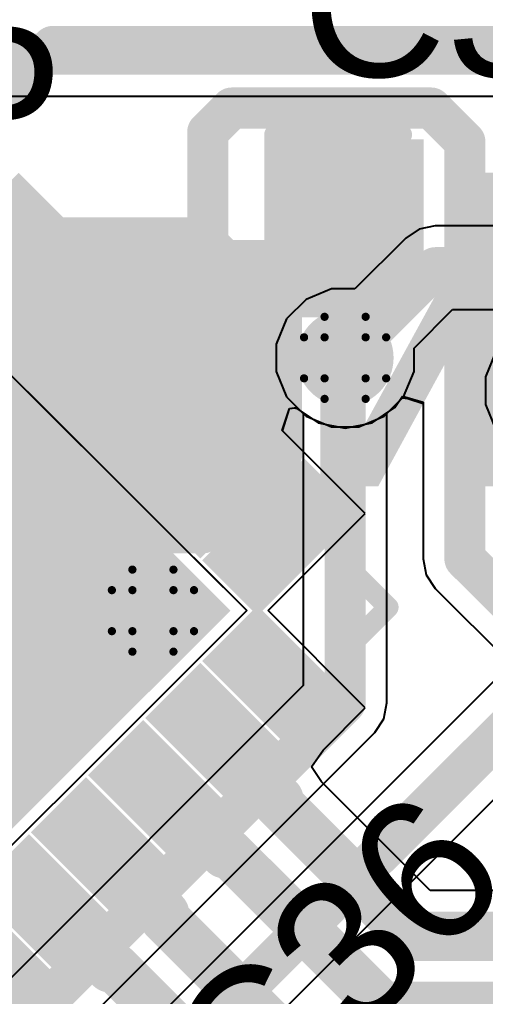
# Model space of a CAD drawing. Header units: inches. Extents: x -25 to 271, y -41 to 15.
# Drawn here: x 40.68 to 43.57, y 0.14 to 6.18 of the extents above; entities that cross this region are included whole.
import ezdxf

# ---------------------------------------------------------------- set-up
doc = ezdxf.new("R2010")
doc.units = ezdxf.units.IN
for name, color, linetype in [('Bottom Layer', 5, 'Continuous'), ('Bottom Overlay', 54, 'Continuous'), ('Bottom Paste', 16, 'Continuous'), ('Bottom Solder', 6, 'Continuous'), ('Drill Drawing', 1, 'Continuous'), ('Top Glue Points', 56, 'Continuous'), ('Top Layer', 1, 'Continuous'), ('Top Overlay', 2, 'Continuous'), ('Top Paste', 8, 'Continuous'), ('Top Solder', 216, 'Continuous'), ('Via Holes', 16, 'Continuous')]:
    doc.layers.add(name, color=color, linetype=linetype)
doc.styles.add('Arial', font='', dxfattribs={"height": 0.2})
doc.styles.add('Arial_Bold', font='', dxfattribs={"height": 0.2})
doc.styles.get('Arial').set_extended_font_data('Arial')
doc.styles.get('Arial_Bold').set_extended_font_data('Arial', bold=True)

# ---------------------------------------------------------------- blocks, each defined once
blk = doc.blocks.new('CAP_0603_54')
at = {"layer": 'Top Layer'}
for points in [[(-0.3809999999999999, 0.4445), (-0.3809999999999999, -0.4445), (-1.143, -0.4445), (-1.143, 0.4445)], [(1.143, 0.4445), (1.143, -0.4445), (0.3809999999999999, -0.4445), (0.3809999999999999, 0.4445)]]:
    blk.add_hatch(color=1, dxfattribs=at).paths.add_polyline_path(points)
at = {"layer": 'Top Paste'}
for points in [[(-0.3809999999999999, 0.4445), (-0.3809999999999999, -0.4445), (-1.143, -0.4445), (-1.143, 0.4445)], [(1.143, 0.4445), (1.143, -0.4445), (0.3809999999999999, -0.4445), (0.3809999999999999, 0.4445)]]:
    blk.add_hatch(color=8, dxfattribs=at).paths.add_polyline_path(points)
at = {"layer": 'Top Solder'}
for points in [[(-0.3210001199999999, 0.50449988), (-0.3210001199999999, -0.50449988), (-1.20299988, -0.50449988), (-1.20299988, 0.50449988)], [(1.20299988, 0.50449988), (1.20299988, -0.50449988), (0.3210001199999999, -0.50449988), (0.3210001199999999, 0.50449988)]]:
    blk.add_hatch(color=216, dxfattribs=at).paths.add_polyline_path(points)
at = {"layer": 'Top Overlay', "const_width": 0.127}
for points in [[(-0.4571999999999999, 0.5334), (-1.2446, 0.5334)], [(-1.2446, 0.5334), (-1.2446, -0.5334)], [(1.2446, 0.5334), (0.4571999999999999, 0.5334)], [(1.2446, 0.5334), (1.2446, -0.5334)], [(-0.4571999999999999, -0.5334), (-1.2446, -0.5334)], [(1.2446, -0.5334), (0.4571999999999999, -0.5334)]]:
    blk.add_lwpolyline(points, dxfattribs=at)
at = {"layer": 'Top Overlay', "const_width": 0.0635}
for points in [[(-1.27635, 0.5334, 1), (-1.21285, 0.5334, 1)], [(-1.27635, 0.5334, 1), (-1.21285, 0.5334, 1)], [(-0.4889499999999999, 0.5334, 1), (-0.42545, 0.5334, 1)], [(0.42545, 0.5334, 1), (0.4889499999999999, 0.5334, 1)], [(1.21285, 0.5334, 1), (1.27635, 0.5334, 1)], [(1.21285, 0.5334, 1), (1.27635, 0.5334, 1)], [(-1.27635, -0.5334, 1), (-1.21285, -0.5334, 1)], [(-1.27635, -0.5334, 1), (-1.21285, -0.5334, 1)], [(-0.4889499999999999, -0.5334, 1), (-0.42545, -0.5334, 1)], [(0.42545, -0.5334, 1), (0.4889499999999999, -0.5334, 1)], [(1.21285, -0.5334, 1), (1.27635, -0.5334, 1)], [(1.21285, -0.5334, 1), (1.27635, -0.5334, 1)]]:
    blk.add_lwpolyline(points, format="xyb", close=True, dxfattribs=at)
blk = doc.blocks.new('TEST_POINT_B_95')
at = {"layer": 'Bottom Layer'}
blk.add_hatch(color=5, dxfattribs=at).paths.add_polyline_path([(0.3809999999999999, 0.7619999999999999), (-0.3809999999999999, 0.7619999999999999), (-0.7619999999999999, 0.3809999999999999), (-0.7619999999999999, -0.3809999999999999), (-0.3809999999999999, -0.7619999999999999), (0.3809999999999999, -0.7619999999999999), (0.7619999999999999, -0.3809999999999999), (0.7619999999999999, 0.3809999999999999)])
at = {"layer": 'Bottom Paste'}
blk.add_hatch(color=16, dxfattribs=at).paths.add_polyline_path([(0.3809999999999999, 0.7619999999999999), (-0.3809999999999999, 0.7619999999999999), (-0.7619999999999999, 0.3809999999999999), (-0.7619999999999999, -0.3809999999999999), (-0.3809999999999999, -0.7619999999999999), (0.3809999999999999, -0.7619999999999999), (0.7619999999999999, -0.3809999999999999), (0.7619999999999999, 0.3809999999999999)])
at = {"layer": 'Bottom Solder'}
blk.add_hatch(color=6, dxfattribs=at).paths.add_polyline_path([(0.4318, 0.8636), (-0.4318, 0.8636), (-0.8636, 0.4318), (-0.8636, -0.4318), (-0.4318, -0.8636), (0.4318, -0.8636), (0.8636, -0.4318), (0.8636, 0.4318)])
at = {"layer": 'Bottom Overlay', "const_width": 0.1999996}
for points in [[(-0.4318, 0.9397999999999999), (-0.9397999999999999, 0.4318)], [(0.4318, 0.9397999999999999), (-0.4318, 0.9397999999999999)], [(0.9397999999999999, 0.4318), (0.4318, 0.9397999999999999)], [(-0.9397999999999999, 0.4318), (-0.9397999999999999, -0.4318)], [(0.9397999999999999, 0.4318), (0.9397999999999999, -0.4318)], [(-0.4318, -0.9397999999999999), (-0.9397999999999999, -0.4318)], [(0.9397999999999999, -0.4318), (0.4318, -0.9397999999999999)], [(0.4318, -0.9397999999999999), (-0.4318, -0.9397999999999999)]]:
    blk.add_lwpolyline(points, dxfattribs=at)
at = {"layer": 'Bottom Overlay', "const_width": 0.0999998}
for points in [[(-0.4817998999999999, 0.9397999999999999, 1), (-0.3818001, 0.9397999999999999, 1)], [(-0.4817998999999999, 0.9397999999999999, 1), (-0.3818001, 0.9397999999999999, 1)], [(0.3818001, 0.9397999999999999, 1), (0.4817998999999999, 0.9397999999999999, 1)], [(0.3818001, 0.9397999999999999, 1), (0.4817998999999999, 0.9397999999999999, 1)], [(-0.9897999000000001, 0.4318, 1), (-0.8898001, 0.4318, 1)], [(-0.9897999000000001, 0.4318, 1), (-0.8898001, 0.4318, 1)], [(0.8898001, 0.4318, 1), (0.9897999000000001, 0.4318, 1)], [(0.8898001, 0.4318, 1), (0.9897999000000001, 0.4318, 1)], [(-0.9897999000000001, -0.4318, 1), (-0.8898001, -0.4318, 1)], [(-0.9897999000000001, -0.4318, 1), (-0.8898001, -0.4318, 1)], [(0.8898001, -0.4318, 1), (0.9897999000000001, -0.4318, 1)], [(0.8898001, -0.4318, 1), (0.9897999000000001, -0.4318, 1)], [(-0.4817998999999999, -0.9397999999999999, 1), (-0.3818001, -0.9397999999999999, 1)], [(-0.4817998999999999, -0.9397999999999999, 1), (-0.3818001, -0.9397999999999999, 1)], [(0.3818001, -0.9397999999999999, 1), (0.4817998999999999, -0.9397999999999999, 1)], [(0.3818001, -0.9397999999999999, 1), (0.4817998999999999, -0.9397999999999999, 1)]]:
    blk.add_lwpolyline(points, format="xyb", close=True, dxfattribs=at)
blk = doc.blocks.new('24_QFN__4X4__127')
at = {"layer": 'Top Layer'}
for points in [[(-2.2400006, 1.3900023), (-1.54999944, 1.3900023), (-1.54999944, 1.11000286), (-2.2400006, 1.11000286)], [(-1.25000004, -1.25000004), (-1.25000004, 1.25000004), (1.25000004, 1.25000004), (1.25000004, -1.25000004)], [(-2.2400006, 0.8900032999999999), (-1.54999944, 0.8900032999999999), (-1.54999944, 0.61000386), (-2.2400006, 0.61000386)], [(-2.2400006, 0.39000176), (-1.54999944, 0.39000176), (-1.54999944, 0.11000232), (-2.2400006, 0.11000232)], [(-2.2400006, -0.10999724), (-1.54999944, -0.10999724), (-1.54999944, -0.38999668), (-2.2400006, -0.38999668)], [(-2.2400006, -0.60999878), (-1.54999944, -0.60999878), (-1.54999944, -0.8899982200000001), (-2.2400006, -0.8899982200000001)], [(-2.2400006, -1.11000032), (-1.54999944, -1.11000032), (-1.54999944, -1.38999976), (-2.2400006, -1.38999976)], [(-1.11000032, -1.5499969), (-1.11000032, -2.23999806), (-1.38999976, -2.23999806), (-1.38999976, -1.5499969)], [(-0.61000132, -1.5499969), (-0.61000132, -2.23999806), (-0.89000076, -2.23999806), (-0.89000076, -1.5499969)], [(-0.10999724, -1.5499969), (-0.10999724, -2.23999806), (-0.38999668, -2.23999806), (-0.38999668, -1.5499969)], [(0.38999668, -1.5499969), (0.38999668, -2.23999806), (0.10999724, -2.23999806), (0.10999724, -1.5499969)], [(0.89000076, -1.5499969), (0.89000076, -2.23999806), (0.61000132, -2.23999806), (0.61000132, -1.5499969)], [(1.38999976, -1.5499969), (1.38999976, -2.23999806), (1.11000032, -2.23999806), (1.11000032, -1.5499969)]]:
    blk.add_hatch(color=1, dxfattribs=at).paths.add_polyline_path(points)
at = {"layer": 'Top Paste'}
for points in [[(-2.2400006, 1.3900023), (-1.54999944, 1.3900023), (-1.54999944, 1.11000286), (-2.2400006, 1.11000286)], [(-1.25000004, -1.25000004), (-1.25000004, 1.25000004), (1.25000004, 1.25000004), (1.25000004, -1.25000004)], [(-2.2400006, 0.8900032999999999), (-1.54999944, 0.8900032999999999), (-1.54999944, 0.61000386), (-2.2400006, 0.61000386)], [(-2.2400006, 0.39000176), (-1.54999944, 0.39000176), (-1.54999944, 0.11000232), (-2.2400006, 0.11000232)], [(-2.2400006, -0.10999724), (-1.54999944, -0.10999724), (-1.54999944, -0.38999668), (-2.2400006, -0.38999668)], [(-2.2400006, -0.60999878), (-1.54999944, -0.60999878), (-1.54999944, -0.8899982200000001), (-2.2400006, -0.8899982200000001)], [(-2.2400006, -1.11000032), (-1.54999944, -1.11000032), (-1.54999944, -1.38999976), (-2.2400006, -1.38999976)], [(-1.11000032, -1.5499969), (-1.11000032, -2.23999806), (-1.38999976, -2.23999806), (-1.38999976, -1.5499969)], [(-0.61000132, -1.5499969), (-0.61000132, -2.23999806), (-0.89000076, -2.23999806), (-0.89000076, -1.5499969)], [(-0.10999724, -1.5499969), (-0.10999724, -2.23999806), (-0.38999668, -2.23999806), (-0.38999668, -1.5499969)], [(0.38999668, -1.5499969), (0.38999668, -2.23999806), (0.10999724, -2.23999806), (0.10999724, -1.5499969)], [(0.89000076, -1.5499969), (0.89000076, -2.23999806), (0.61000132, -2.23999806), (0.61000132, -1.5499969)], [(1.38999976, -1.5499969), (1.38999976, -2.23999806), (1.11000032, -2.23999806), (1.11000032, -1.5499969)]]:
    blk.add_hatch(color=8, dxfattribs=at).paths.add_polyline_path(points)
at = {"layer": 'Top Solder'}
for points in [[(-2.3416006, 1.4916023), (-1.44839944, 1.4916023), (-1.44839944, 1.00840286), (-2.3416006, 1.00840286)], [(-1.35160004, -1.35160004), (-1.35160004, 1.35160004), (1.35160004, 1.35160004), (1.35160004, -1.35160004)], [(-2.3416006, 0.9916032999999999), (-1.44839944, 0.9916032999999999), (-1.44839944, 0.5084038599999999), (-2.3416006, 0.5084038599999999)], [(-2.3416006, 0.49160176), (-1.44839944, 0.49160176), (-1.44839944, 0.00840232), (-2.3416006, 0.00840232)], [(-2.3416006, -0.00839724), (-1.44839944, -0.00839724), (-1.44839944, -0.49159668), (-2.3416006, -0.49159668)], [(-2.3416006, -0.5083987799999999), (-1.44839944, -0.5083987799999999), (-1.44839944, -0.99159822), (-2.3416006, -0.99159822)], [(-2.3416006, -1.00840032), (-1.44839944, -1.00840032), (-1.44839944, -1.49159976), (-2.3416006, -1.49159976)], [(-1.00840032, -1.4483969), (-1.00840032, -2.34159806), (-1.49159976, -2.34159806), (-1.49159976, -1.4483969)], [(-0.5084013199999999, -1.4483969), (-0.5084013199999999, -2.34159806), (-0.99160076, -2.34159806), (-0.99160076, -1.4483969)], [(-0.00839724, -1.4483969), (-0.00839724, -2.34159806), (-0.49159668, -2.34159806), (-0.49159668, -1.4483969)], [(0.49159668, -1.4483969), (0.49159668, -2.34159806), (0.00839724, -2.34159806), (0.00839724, -1.4483969)], [(0.99160076, -1.4483969), (0.99160076, -2.34159806), (0.5084013199999999, -2.34159806), (0.5084013199999999, -1.4483969)], [(1.49159976, -1.4483969), (1.49159976, -2.34159806), (1.00840032, -2.34159806), (1.00840032, -1.4483969)]]:
    blk.add_hatch(color=216, dxfattribs=at).paths.add_polyline_path(points)
at = {"layer": 'Top Overlay', "const_width": 0.127}
for points in [[(-2.02780138, -1.62559746), (-2.02780138, -2.05739746)], [(-1.57060138, -2.05739746), (-2.02780138, -2.05739746)]]:
    blk.add_lwpolyline(points, dxfattribs=at)
at = {"layer": 'Top Overlay', "const_width": 0.0635}
for points in [[(-2.05955138, -1.62559746, 1), (-1.99605138, -1.62559746, 1)], [(-2.05955138, -2.05739746, 1), (-1.99605138, -2.05739746, 1)], [(-2.05955138, -2.05739746, 1), (-1.99605138, -2.05739746, 1)], [(-1.60235138, -2.05739746, 1), (-1.53885138, -2.05739746, 1)]]:
    blk.add_lwpolyline(points, format="xyb", close=True, dxfattribs=at)

msp = doc.modelspace()

# ---------------------------------------------------------------- hatches: boundary and pattern name
at = {"layer": 'Bottom Layer'}
h = msp.add_hatch(color=5, dxfattribs=at)
edge = h.paths.add_edge_path()
edge.add_arc((42.6974, 4.089399999999999), 0.2999994, 0, 360)
h = msp.add_hatch(color=5, dxfattribs=at)
edge = h.paths.add_edge_path()
edge.add_arc((41.50840059999999, 2.524506), 0.2999994, 0, 360)
at = {"layer": 'Top Glue Points'}
msp.add_hatch(color=56, dxfattribs=at).paths.add_polyline_path([(43.72206648, 5.236301439999999), (43.32227048, 5.236301439999999), (43.32227048, 4.63635344), (43.72206648, 4.63635344)])
at = {"layer": 'Top Layer'}
h = msp.add_hatch(color=1, dxfattribs=at)
edge = h.paths.add_edge_path()
edge.add_arc((42.6974, 4.089399999999999), 0.2999994, 0, 360)
h = msp.add_hatch(color=1, dxfattribs=at)
edge = h.paths.add_edge_path()
edge.add_arc((41.50840059999999, 2.524506), 0.2999994, 0, 360)
at = {"layer": 'Via Holes'}
h = msp.add_hatch(color=7, dxfattribs=at)
edge = h.paths.add_edge_path()
edge.add_arc((42.6974, 4.089399999999999), 0.1499997, 0, 360)
h = msp.add_hatch(color=7, dxfattribs=at)
edge = h.paths.add_edge_path()
edge.add_arc((41.50840059999999, 2.524506), 0.1499997, 0, 360)

# ---------------------------------------------------------------- linework, layer by layer
at = {"layer": 'Bottom Layer'}
for p, q in [((28.94668582, 5.71002414), (50.59506263999999, 5.71002414)), ((43.25557515999999, 4.906551019999999), (43.15646944, 4.88683808)), ((47.01094992, 4.906551019999999), (43.25557515999999, 4.906551019999999)), ((43.15646944, 4.88683808), (43.07245132, 4.830698999999999)), ((43.07245132, 4.830698999999999), (42.75815172, 4.5163994)), ((42.61246494, 4.5163994), (42.45552596, 4.45139064)), ((42.75815172, 4.5163994), (42.61246494, 4.5163994)), ((42.45552596, 4.45139064), (42.33540935999999, 4.331274039999999)), ((43.12439939999999, 4.15015172), (43.36284697999999, 4.3885993)), ((43.36284697999999, 4.3885993), (43.75803287999999, 4.3885993)), ((42.33540935999999, 4.331274039999999), (42.27040059999999, 4.17433506)), ((42.27040059999999, 4.17433506), (42.27040059999999, 4.004464939999999)), ((43.12439939999999, 4.004464939999999), (43.12439939999999, 4.15015172)), ((43.63080936, 4.12807404), (43.5658006, 3.97113506)), ((42.27040059999999, 4.004464939999999), (42.33540935999999, 3.84752596)), ((43.05939064, 3.84752596), (43.12439939999999, 4.004464939999999)), ((43.5658006, 3.97113506), (43.5658006, 3.801264939999999)), ((42.33540935999999, 3.84752596), (42.43842414, 3.744511179999999)), ((42.95637586, 3.744511179999999), (43.05939064, 3.84752596)), ((43.5658006, 3.801264939999999), (43.63080936, 3.64432596)), ((42.43842414, 3.744511179999999), (42.43842414, 2.06039212)), ((42.95637586, 1.9531203), (42.95637586, 3.744511179999999)), ((43.73382414, 2.2050883), (40.82320765999999, -0.70552818)), ((42.43842414, 2.06039212), (40.41837484, 0.04034282)), ((42.93666292, 1.85401458), (42.95637586, 1.9531203)), ((41.01709602, -1.24413518), (44.17592384, 1.91469264)), ((42.88052384, 1.76999646), (42.93666292, 1.85401458)), ((40.78462252, -0.32590486), (42.88052384, 1.76999646))]:
    msp.add_line(p, q, dxfattribs=at)
at = {"layer": 'Bottom Layer', "const_width": 0.254}
for points in [[(28.839414, 5.968999999999999), (50.70233446, 5.968999999999999)], [(42.6974, 4.089399999999999), (43.25557515999999, 4.64757516)], [(43.25557515999999, 4.64757516), (47.01094992, 4.64757516)], [(42.6974, 1.9531203), (42.6974, 4.089399999999999)], [(40.83397218, -1.06101134), (43.9928, 2.09781648)], [(40.35762311999999, -0.38665658), (42.6974, 1.9531203)]]:
    msp.add_lwpolyline(points, dxfattribs=at)
at = {"layer": 'Bottom Layer', "const_width": 0.127}
for points in [[(43.19207515999999, 4.64757516, 1), (43.31907516, 4.64757516, 1)], [(43.19207515999999, 4.64757516, 1), (43.31907516, 4.64757516, 1)], [(42.6339, 4.089399999999999, 1), (42.7609, 4.089399999999999, 1)], [(42.6339, 4.089399999999999, 1), (42.7609, 4.089399999999999, 1)], [(42.6339, 1.9531203, 1), (42.7609, 1.9531203, 1)], [(42.6339, 1.9531203, 1), (42.7609, 1.9531203, 1)]]:
    msp.add_lwpolyline(points, format="xyb", close=True, dxfattribs=at)
at = {"layer": 'Drill Drawing', "const_width": 0.0508}
for points in [[(42.5704, 4.2164), (42.5704, 4.3434)], [(42.5704, 4.3434), (42.8244, 4.3434)], [(42.8244, 4.2164), (42.8244, 4.3434)], [(42.4434, 3.9624), (42.4434, 4.2164)], [(42.4434, 4.2164), (42.5704, 4.2164)], [(42.8244, 4.2164), (42.9514, 4.2164)], [(42.9514, 3.9624), (42.9514, 4.2164)], [(42.4434, 3.9624), (42.5704, 3.9624)], [(42.5704, 3.835399999999999), (42.5704, 3.9624)], [(42.8244, 3.9624), (42.9514, 3.9624)], [(42.8244, 3.835399999999999), (42.8244, 3.9624)], [(42.5704, 3.835399999999999), (42.8244, 3.835399999999999)], [(41.3814006, 2.651506), (41.3814006, 2.778506)], [(41.3814006, 2.778506), (41.6354006, 2.778506)], [(41.6354006, 2.651506), (41.6354006, 2.778506)], [(41.2544006, 2.397506), (41.2544006, 2.651506)], [(41.2544006, 2.651506), (41.3814006, 2.651506)], [(41.6354006, 2.651506), (41.76240059999999, 2.651506)], [(41.76240059999999, 2.397506), (41.76240059999999, 2.651506)], [(41.2544006, 2.397506), (41.3814006, 2.397506)], [(41.3814006, 2.270506), (41.3814006, 2.397506)], [(41.6354006, 2.397506), (41.76240059999999, 2.397506)], [(41.6354006, 2.270506), (41.6354006, 2.397506)], [(41.3814006, 2.270506), (41.6354006, 2.270506)]]:
    msp.add_lwpolyline(points, dxfattribs=at)
at = {"layer": 'Drill Drawing', "const_width": 0.0254}
for points in [[(42.5577, 4.3434, 1), (42.5831, 4.3434, 1)], [(42.5577, 4.3434, 1), (42.5831, 4.3434, 1)], [(42.81169999999999, 4.3434, 1), (42.8371, 4.3434, 1)], [(42.81169999999999, 4.3434, 1), (42.8371, 4.3434, 1)], [(42.4307, 4.2164, 1), (42.4561, 4.2164, 1)], [(42.4307, 4.2164, 1), (42.4561, 4.2164, 1)], [(42.5577, 4.2164, 1), (42.5831, 4.2164, 1)], [(42.5577, 4.2164, 1), (42.5831, 4.2164, 1)], [(42.81169999999999, 4.2164, 1), (42.8371, 4.2164, 1)], [(42.81169999999999, 4.2164, 1), (42.8371, 4.2164, 1)], [(42.9387, 4.2164, 1), (42.96409999999999, 4.2164, 1)], [(42.9387, 4.2164, 1), (42.96409999999999, 4.2164, 1)], [(42.4307, 3.9624, 1), (42.4561, 3.9624, 1)], [(42.4307, 3.9624, 1), (42.4561, 3.9624, 1)], [(42.5577, 3.9624, 1), (42.5831, 3.9624, 1)], [(42.5577, 3.9624, 1), (42.5831, 3.9624, 1)], [(42.81169999999999, 3.9624, 1), (42.8371, 3.9624, 1)], [(42.81169999999999, 3.9624, 1), (42.8371, 3.9624, 1)], [(42.9387, 3.9624, 1), (42.96409999999999, 3.9624, 1)], [(42.9387, 3.9624, 1), (42.96409999999999, 3.9624, 1)], [(42.5577, 3.835399999999999, 1), (42.5831, 3.835399999999999, 1)], [(42.5577, 3.835399999999999, 1), (42.5831, 3.835399999999999, 1)], [(42.81169999999999, 3.835399999999999, 1), (42.8371, 3.835399999999999, 1)], [(42.81169999999999, 3.835399999999999, 1), (42.8371, 3.835399999999999, 1)], [(41.3687006, 2.778506, 1), (41.39410059999999, 2.778506, 1)], [(41.3687006, 2.778506, 1), (41.39410059999999, 2.778506, 1)], [(41.6227006, 2.778506, 1), (41.6481006, 2.778506, 1)], [(41.6227006, 2.778506, 1), (41.6481006, 2.778506, 1)], [(41.24170059999999, 2.651506, 1), (41.2671006, 2.651506, 1)], [(41.24170059999999, 2.651506, 1), (41.2671006, 2.651506, 1)], [(41.3687006, 2.651506, 1), (41.39410059999999, 2.651506, 1)], [(41.3687006, 2.651506, 1), (41.39410059999999, 2.651506, 1)], [(41.6227006, 2.651506, 1), (41.6481006, 2.651506, 1)], [(41.6227006, 2.651506, 1), (41.6481006, 2.651506, 1)], [(41.7497006, 2.651506, 1), (41.7751006, 2.651506, 1)], [(41.7497006, 2.651506, 1), (41.7751006, 2.651506, 1)], [(41.24170059999999, 2.397506, 1), (41.2671006, 2.397506, 1)], [(41.24170059999999, 2.397506, 1), (41.2671006, 2.397506, 1)], [(41.3687006, 2.397506, 1), (41.39410059999999, 2.397506, 1)], [(41.3687006, 2.397506, 1), (41.39410059999999, 2.397506, 1)], [(41.6227006, 2.397506, 1), (41.6481006, 2.397506, 1)], [(41.6227006, 2.397506, 1), (41.6481006, 2.397506, 1)], [(41.7497006, 2.397506, 1), (41.7751006, 2.397506, 1)], [(41.7497006, 2.397506, 1), (41.7751006, 2.397506, 1)], [(41.3687006, 2.270506, 1), (41.39410059999999, 2.270506, 1)], [(41.3687006, 2.270506, 1), (41.39410059999999, 2.270506, 1)], [(41.6227006, 2.270506, 1), (41.6481006, 2.270506, 1)], [(41.6227006, 2.270506, 1), (41.6481006, 2.270506, 1)]]:
    msp.add_lwpolyline(points, format="xyb", close=True, dxfattribs=at)
at = {"layer": 'Top Layer'}
for p, q in [((40.07611746, 4.53693022), (40.71675879999999, 3.89628888)), ((40.3872446, 4.225803079999999), (40.71675879999999, 3.89628888)), ((40.71675879999999, 3.89628888), (41.42386432, 3.189183359999999)), ((40.71675879999999, 3.89628888), (40.74079736, 3.87225032)), ((40.74079736, 3.87225032), (41.07030902, 3.542738659999999)), ((42.93927403999999, 3.72740936), (43.05282474, 3.84096006)), ((43.00524799999999, 3.781552), (43.05282474, 3.85275328)), ((43.05282474, 3.85275328), (43.17982473999999, 3.81422656)), ((43.05282474, 3.84096006), (43.08565424, 3.838559759999999)), ((43.08565424, 3.838559759999999), (43.17982473999999, 3.80641098)), ((43.17982473999999, 3.81422656), (43.17982473999999, 2.8448254)), ((42.30817548, 3.63989112), (42.35278296, 3.77488958)), ((42.30986966, 3.63819694), (42.35273724, 3.7749353)), ((42.35273724, 3.7749353), (42.3827321, 3.78032518)), ((42.35278296, 3.77488958), (42.40091088, 3.782024439999999)), ((42.3827321, 3.78032518), (42.39836071999999, 3.77566682)), ((42.39836071999999, 3.77566682), (42.53079378, 3.68717576)), ((42.40091088, 3.782024439999999), (42.45552596, 3.72740936)), ((42.86400622, 3.68717576), (43.00524799999999, 3.781552)), ((43.17982473999999, 3.80641098), (43.17982473999999, 2.8448254)), ((42.45552596, 3.72740936), (42.61246494, 3.6624006)), ((42.78233506, 3.6624006), (42.93927403999999, 3.72740936)), ((42.8225204, 3.1255462), (42.30817548, 3.63989112)), ((42.8225204, 3.1255462), (42.30986966, 3.63819694)), ((42.53079378, 3.68717576), (42.6974, 3.65403638)), ((42.61246494, 3.6624006), (42.78233506, 3.6624006)), ((42.6974, 3.65403638), (42.86400622, 3.68717576)), ((41.07030902, 3.542738659999999), (41.09435266, 3.51869502)), ((41.09435266, 3.51869502), (41.42386432, 3.189183359999999)), ((41.42386432, 3.189183359999999), (42.08854422, 2.52450346)), ((41.42386432, 3.189183359999999), (41.44790287999999, 3.1651448)), ((41.44790287999999, 3.1651448), (41.77741708, 2.8356306)), ((42.2214802, 2.524506), (42.8225204, 3.1255462)), ((42.2214802, 2.524506), (42.8225204, 3.1255462)), ((43.17982473999999, 2.8448254), (43.19953768, 2.74571968)), ((43.17982473999999, 2.8448254), (43.19953768, 2.74571968)), ((41.77741708, 2.8356306), (41.80145818, 2.8115895)), ((41.80145818, 2.8115895), (42.08854422, 2.52450346)), ((43.19953768, 2.74571968), (43.25567676, 2.66170156)), ((43.19953768, 2.74571968), (43.25567676, 2.66170156)), ((43.25567676, 2.66170156), (44.14012, 1.77725832)), ((43.25567676, 2.66170156), (44.14012, 1.77725832)), ((42.08854422, 2.52450346), (41.80145818, 2.23741996)), ((42.08854422, 2.52450346), (41.80146072, 2.23741996)), ((42.82252294, 1.92346326), (42.2214802, 2.524506)), ((42.82252294, 1.92346326), (42.2214802, 2.524506)), ((41.80145818, 2.23741996), (41.42386432, 1.8598261)), ((41.80145818, 2.23741996), (41.42386432, 1.8598261)), ((41.80146072, 2.23741996), (41.80145818, 2.23741996)), ((42.56077594, 1.66171626), (42.82252294, 1.92346326)), ((42.56077594, 1.66171626), (42.82252294, 1.92346326)), ((41.42386432, 1.8598261), (41.07030902, 1.5062708)), ((41.42386432, 1.8598261), (41.07031156, 1.5062708)), ((42.48964578, 1.55697174), (42.56077594, 1.66171626)), ((42.48964578, 1.55697174), (42.56077594, 1.66171626)), ((42.55139825999999, 1.46455384), (42.48964578, 1.55697174)), ((42.55139825999999, 1.46455384), (42.48964578, 1.55697174)), ((41.07031156, 1.5062708), (40.71675879999999, 1.15271804)), ((41.07031156, 1.5062708), (40.71675879999999, 1.15271804)), ((41.07030902, 1.5062708), (41.07031156, 1.5062708)), ((42.55140334, 1.46452844), (42.55139825999999, 1.46455384)), ((42.55140334, 1.46452844), (42.55139825999999, 1.46455384)), ((43.22305554, 0.7928737), (42.55140334, 1.46452844)), ((43.22305554, 0.7928737), (42.55140334, 1.46452844)), ((40.71675879999999, 1.15271804), (40.07612, 0.5120792399999999)), ((40.71675879999999, 1.15271804), (40.3632035, 0.79916274)), ((47.16380711999999, 0.7928737), (43.22305554, 0.7928737)), ((46.55312, 0.7928737), (43.22305554, 0.7928737))]:
    msp.add_line(p, q, dxfattribs=at)
for points, const_width in [([(39.62003506, 4.74835728), (40.88868378, 6.017005999999999)], 0.254), ([(40.88868378, 6.017005999999999), (45.02912, 6.017005999999999)], 0.254), ([(41.84742202, 5.48721534), (41.99621268, 5.636006)], 0.254), ([(41.99621268, 5.636006), (43.22932933999999, 5.636006)], 0.254), ([(43.22932933999999, 5.636006), (43.43880059999999, 5.42653474)], 0.254), ([(41.84742202, 4.64935824), (41.84742202, 5.48721534)], 0.254), ([(43.43880059999999, 2.8448254), (43.43880059999999, 5.42653474)], 0.254), ([(42.6974, 4.891786), (42.74312, 4.937506)], 0.254), ([(42.6974, 4.089399999999999), (42.6974, 4.891786)], 0.254), ([(41.23931046, 4.04124668), (41.84742202, 4.64935824)], 0.254), ([(41.59286068, 3.68769646), (41.99456422, 4.089399999999999)], 0.254), ([(41.99456422, 4.089399999999999), (42.6974, 4.089399999999999)], 0.254), ([(41.21242202, 4.01435824), (41.23931046, 4.04124668)], 0.254), ([(43.43880059999999, 2.8448254), (44.33062, 1.953006)], 0.254), ([(41.94641598, 1.6973296), (41.94641598, 1.7148683)], 0.3048), ([(41.94641598, 1.6973296), (42.28820854, 1.35553704)], 0.3048), ([(41.59286068, 1.361313), (41.61039938, 1.361313)], 0.3048), ([(41.61039938, 1.361313), (41.95219194, 1.01952044)], 0.3048), ([(42.28820854, 1.32484876), (42.28820854, 1.35553704)], 0.3048), ([(42.28820854, 1.32484876), (43.1050573, 0.508)], 0.3048), ([(41.23931046, 0.99022154), (41.23931046, 1.00776024)], 0.3048), ([(41.95219194, 1.01952044), (41.98288022, 1.01952044)], 0.3048), ([(41.98288022, 1.01952044), (42.92620065999999, 0.0762)], 0.3048), ([(41.23931046, 0.99022154), (41.58110302, 0.64842898)], 0.3048), ([(40.88575516, 0.65420494), (40.90329386, 0.65420494)], 0.3048), ([(40.90329386, 0.65420494), (41.24508642, 0.31241238)], 0.3048), ([(41.58110302, 0.6177406999999999), (41.58110302, 0.64842898)], 0.3048), ([(41.58110302, 0.6177406999999999), (42.2384855, -0.03964178)], 0.3048), ([(43.1050573, 0.508), (47.42152567999999, 0.508)], 0.3048), ([(40.5322024, 0.30065218), (41.07803316, -0.24517858)], 0.254), ([(41.24508642, 0.31241238), (41.2757747, 0.31241238)], 0.3048), ([(41.2757747, 0.31241238), (41.8066855, -0.21849842)], 0.3048), ([(42.92620065999999, 0.0762), (47.42152567999999, 0.0762)], 0.3048)]:
    msp.add_lwpolyline(points, dxfattribs=dict(at, const_width=const_width))
for points, const_width in [([(40.82518378, 6.017005999999999, 1), (40.95218378, 6.017005999999999, 1)], 0.127), ([(40.82518378, 6.017005999999999, 1), (40.95218378, 6.017005999999999, 1)], 0.127), ([(41.93271267999999, 5.636006, 1), (42.05971268, 5.636006, 1)], 0.127), ([(41.93271267999999, 5.636006, 1), (42.05971268, 5.636006, 1)], 0.127), ([(43.16582933999999, 5.636006, 1), (43.29282934, 5.636006, 1)], 0.127), ([(43.16582933999999, 5.636006, 1), (43.29282934, 5.636006, 1)], 0.127), ([(41.78392202, 5.48721534, 1), (41.91092202, 5.48721534, 1)], 0.127), ([(41.78392202, 5.48721534, 1), (41.91092202, 5.48721534, 1)], 0.127), ([(43.3753006, 5.42653474, 1), (43.5023006, 5.42653474, 1)], 0.127), ([(43.3753006, 5.42653474, 1), (43.5023006, 5.42653474, 1)], 0.127), ([(42.67961999999999, 4.937506, 1), (42.80662, 4.937506, 1)], 0.127), ([(42.6339, 4.891786, 1), (42.7609, 4.891786, 1)], 0.127), ([(42.6339, 4.891786, 1), (42.7609, 4.891786, 1)], 0.127), ([(41.78392202, 4.64935824, 1), (41.91092202, 4.64935824, 1)], 0.127), ([(41.78392202, 4.64935824, 1), (41.91092202, 4.64935824, 1)], 0.127), ([(41.93106422, 4.089399999999999, 1), (42.05806422, 4.089399999999999, 1)], 0.127), ([(41.93106422, 4.089399999999999, 1), (42.05806422, 4.089399999999999, 1)], 0.127), ([(42.6339, 4.089399999999999, 1), (42.7609, 4.089399999999999, 1)], 0.127), ([(42.6339, 4.089399999999999, 1), (42.7609, 4.089399999999999, 1)], 0.127), ([(41.14892202, 4.01435824, 1), (41.27592202, 4.01435824, 1)], 0.127), ([(41.17581045999999, 4.04124668, 1), (41.30281046, 4.04124668, 1)], 0.127), ([(41.17581045999999, 4.04124668, 1), (41.30281046, 4.04124668, 1)], 0.127), ([(41.52936068, 3.68769646, 1), (41.65636068, 3.68769646, 1)], 0.127), ([(43.3753006, 2.8448254, 1), (43.5023006, 2.8448254, 1)], 0.127), ([(43.3753006, 2.8448254, 1), (43.5023006, 2.8448254, 1)], 0.127), ([(41.87021598, 1.7148683, 1), (42.02261598, 1.7148683, 1)], 0.1524), ([(41.87021598, 1.6973296, 1), (42.02261598, 1.6973296, 1)], 0.1524), ([(41.87021598, 1.6973296, 1), (42.02261598, 1.6973296, 1)], 0.1524), ([(41.51666067999999, 1.361313, 1), (41.66906067999999, 1.361313, 1)], 0.1524), ([(41.53419938, 1.361313, 1), (41.68659938, 1.361313, 1)], 0.1524), ([(41.53419938, 1.361313, 1), (41.68659938, 1.361313, 1)], 0.1524), ([(42.21200853999999, 1.35553704, 1), (42.36440853999999, 1.35553704, 1)], 0.1524), ([(42.21200853999999, 1.35553704, 1), (42.36440853999999, 1.35553704, 1)], 0.1524), ([(42.21200853999999, 1.32484876, 1), (42.36440853999999, 1.32484876, 1)], 0.1524), ([(42.21200853999999, 1.32484876, 1), (42.36440853999999, 1.32484876, 1)], 0.1524), ([(41.16311046, 1.00776024, 1), (41.31551046, 1.00776024, 1)], 0.1524), ([(41.87599194, 1.01952044, 1), (42.02839194, 1.01952044, 1)], 0.1524), ([(41.87599194, 1.01952044, 1), (42.02839194, 1.01952044, 1)], 0.1524), ([(41.90668022, 1.01952044, 1), (42.05908022, 1.01952044, 1)], 0.1524), ([(41.90668022, 1.01952044, 1), (42.05908022, 1.01952044, 1)], 0.1524), ([(41.16311046, 0.99022154, 1), (41.31551046, 0.99022154, 1)], 0.1524), ([(41.16311046, 0.99022154, 1), (41.31551046, 0.99022154, 1)], 0.1524), ([(40.80955516, 0.65420494, 1), (40.96195516, 0.65420494, 1)], 0.1524), ([(40.82709386, 0.65420494, 1), (40.97949386, 0.65420494, 1)], 0.1524), ([(40.82709386, 0.65420494, 1), (40.97949386, 0.65420494, 1)], 0.1524), ([(41.50490302, 0.64842898, 1), (41.65730302, 0.64842898, 1)], 0.1524), ([(41.50490302, 0.64842898, 1), (41.65730302, 0.64842898, 1)], 0.1524), ([(41.50490302, 0.6177406999999999, 1), (41.65730302, 0.6177406999999999, 1)], 0.1524), ([(41.50490302, 0.6177406999999999, 1), (41.65730302, 0.6177406999999999, 1)], 0.1524), ([(43.0288573, 0.508, 1), (43.1812573, 0.508, 1)], 0.1524), ([(43.0288573, 0.508, 1), (43.1812573, 0.508, 1)], 0.1524), ([(41.16888641999999, 0.31241238, 1), (41.32128641999999, 0.31241238, 1)], 0.1524), ([(41.16888641999999, 0.31241238, 1), (41.32128641999999, 0.31241238, 1)], 0.1524), ([(41.1995747, 0.31241238, 1), (41.3519747, 0.31241238, 1)], 0.1524), ([(41.1995747, 0.31241238, 1), (41.3519747, 0.31241238, 1)], 0.1524), ([(42.85000066, 0.0762, 1), (43.00240066, 0.0762, 1)], 0.1524), ([(42.85000066, 0.0762, 1), (43.00240066, 0.0762, 1)], 0.1524)]:
    msp.add_lwpolyline(points, format="xyb", close=True, dxfattribs=dict(at, const_width=const_width))

# ---------------------------------------------------------------- block references
for name, p, rotation in [('24_QFN__4X4__127', (40.07612, 2.524506), 135), ('CAP_0603_54', (43.50512, 4.937506), 180), ('TEST_POINT_B_95', (41.391713, 3.9195502), 180)]:
    msp.add_blockref(name, p, dxfattribs=dict(rotation=rotation))

# ---------------------------------------------------------------- texts
at = {"layer": 'Bottom Overlay', "style": 'Arial_Bold', "text_generation_flag": 2}
msp.add_text('GND', height=1.524, rotation=360, dxfattribs=at).set_placement((45.593, 3.2949261))
at = {"layer": 'Top Overlay', "style": 'Arial'}
for s, p in [('C37', (42.42684936, 5.82944478)), ('U5', (39.35302772, 5.57265078))]:
    msp.add_text(s, height=0.889, dxfattribs=at).set_placement(p)
msp.add_text('C36', height=0.889, rotation=45, dxfattribs=at).set_placement((42.13578313999999, -0.7710931999999999))

doc.saveas('drawing.dxf')
